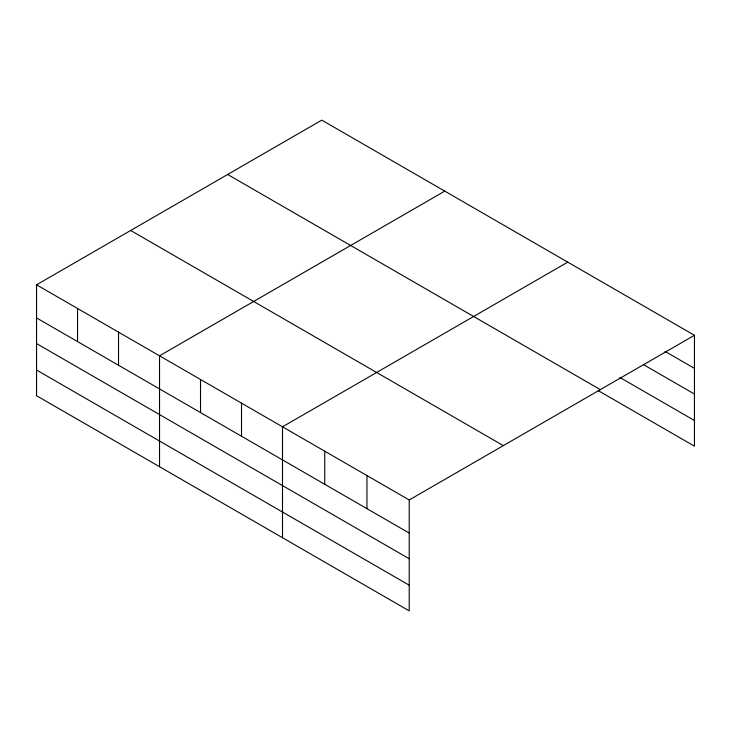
<?xml version="1.0" encoding="UTF-8"?>
<svg xmlns="http://www.w3.org/2000/svg" width="731" height="731" viewBox="0 0 731 731"><rect width="100%" height="100%" fill="white"/><g stroke="black" fill="none" stroke-linecap="round" stroke-linejoin="round"><path stroke-width="1.1" d="M36.55 284.816L409.214 499.967L409.214 610.869L36.55 395.709L36.55 284.816L321.786 120.131L694.45 335.291L694.45 446.184L598.196 390.61M444.768 191.138L159.532 355.814L159.532 466.716M567.749 262.137L282.504 426.822L282.504 537.714M409.214 499.967L694.45 335.291M664.982 351.364L694.45 368.378M643.371 364.568L694.45 394.055M619.806 377.415L694.45 420.508M227.661 174.481L600.325 389.632M130.675 230.475L503.339 445.627M36.55 317.912L409.214 533.063M36.55 343.579L409.214 558.74M36.55 370.032L409.214 585.193M366.971 475.589L366.971 508.675M324.738 451.201L324.738 484.297M241.513 403.146L241.513 436.243M200.522 379.48L200.522 412.576M118.532 332.148L118.532 365.244M77.541 308.482L77.541 341.578"/></g></svg>
